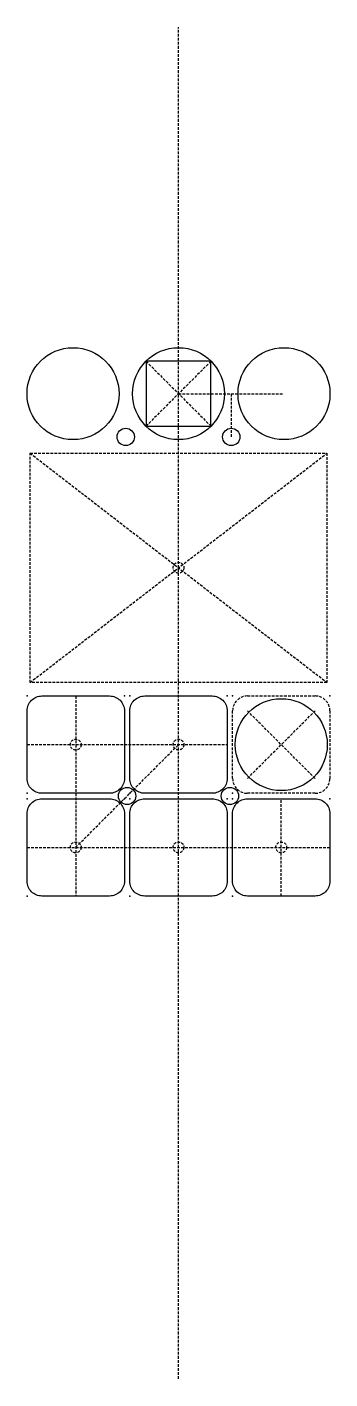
# Model space of a CAD drawing. Header units: millimetres. Extents: x -28 to 28, y -150 to 100.
import ezdxf

# ---------------------------------------------------------------- set-up
doc = ezdxf.new("R2010")
doc.units = ezdxf.units.MM
doc.linetypes.add('DASHED', pattern=[0.75, 0.5, -0.25])
doc.layers.get('0').update_dxf_attribs({"linetype": 'CONTINUOUS'})

msp = doc.modelspace()

# ---------------------------------------------------------------- linework, layer by layer
at = {"linetype": 'DASHED'}
for p, q in [((0, -150), (0, 100)), ((6, 38.2), (-6, 26.2)), ((-6, 38.2), (6, 26.2)), ((0, 32.2), (19.5, 32.2)), ((9.75, 32.2), (9.75, 24.2)), ((-27.44, -21.2), (-27.44, 21.2)), ((-27.44, 21.2), (27.44, 21.2)), ((-27.44, -21.2), (27.44, 21.2)), ((-27.44, 21.2), (27.44, -21.2)), ((27.44, 21.2), (27.44, -21.2)), ((27.44, -21.2), (-27.44, -21.2)), ((-19, -23.7), (-19, -60.7)), ((12.75, -23.7), (25.25, -23.7)), ((10, -38.95), (10, -26.45)), ((12.75, -38.95), (25.25, -26.45)), ((25.25, -38.95), (12.75, -26.45)), ((28, -26.45), (28, -38.95)), ((-28, -32.7), (9, -32.7)), ((-19, -51.7), (0, -32.7)), ((25.25, -41.7), (12.75, -41.7)), ((19, -60.7), (19, -42.7)), ((-28, -51.7), (28, -51.7))]:
    msp.add_line(p, q, dxfattribs=at)
msp.add_lwpolyline([(6, 38.2), (-6, 38.2), (-6, 26.2), (6, 26.2)], close=True)
for points in [[(-12.75, -41.7), (-25.25, -41.7, -0.414214), (-28, -38.95), (-28, -26.45, -0.414214), (-25.25, -23.7), (-12.75, -23.7, -0.414214), (-10, -26.45), (-10, -38.95, -0.414214)], [(6.25, -41.7), (-6.25, -41.7, -0.414214), (-9, -38.95), (-9, -26.45, -0.414214), (-6.25, -23.7), (6.25, -23.7, -0.414214), (9, -26.45), (9, -38.95, -0.414214)], [(-12.75, -60.7), (-25.25, -60.7, -0.414214), (-28, -57.95), (-28, -45.45, -0.414214), (-25.25, -42.7), (-12.75, -42.7, -0.414214), (-10, -45.45), (-10, -57.95, -0.414214)], [(6.25, -60.7), (-6.25, -60.7, -0.414214), (-9, -57.95), (-9, -45.45, -0.414214), (-6.25, -42.7), (6.25, -42.7, -0.414214), (9, -45.45), (9, -57.95, -0.414214)], [(25.25, -60.7), (12.75, -60.7, -0.414214), (10, -57.95), (10, -45.45, -0.414214), (12.75, -42.7), (25.25, -42.7, -0.414214), (28, -45.45), (28, -57.95, -0.414214)]]:
    msp.add_lwpolyline(points, format="xyb", close=True)
for centre, radius in [((-19.5, 32.2), 8.5), ((0, 32.2), 8.5), ((19.5, 32.2), 8.5), ((-9.75, 24.2), 1.6), ((9.75, 24.2), 1.6), ((19, -32.7), 8.5), ((-9.5, -42.2), 1.6), ((9.5, -42.2), 1.6)]:
    msp.add_circle(centre, radius)
for centre in [(0, 0), (-19, -32.7), (0, -32.7), (-19, -51.7), (0, -51.7), (19, -51.7)]:
    msp.add_circle(centre, 1, dxfattribs=at)
for centre, start, end in [((12.75, -26.45), 90, 180), ((25.25, -26.45), 0, 90), ((12.75, -38.95), 180, 270), ((25.25, -38.95), -90, 0)]:
    msp.add_arc(centre, 2.75, start, end, dxfattribs=at)
for p in [(0, 32.2), (0, 0), (-28, -23.7), (-10, -23.7), (-9, -23.7), (9, -23.7), (10, -23.7), (28, -23.7), (-28, -41.7), (-9, -41.7), (10, -41.7), (-28, -42.7), (-10, -42.7), (-9, -42.7), (9, -42.7), (10, -42.7), (28, -42.7), (-28, -60.7), (-9, -60.7), (10, -60.7)]:
    msp.add_point(p)

doc.saveas('drawing.dxf')
